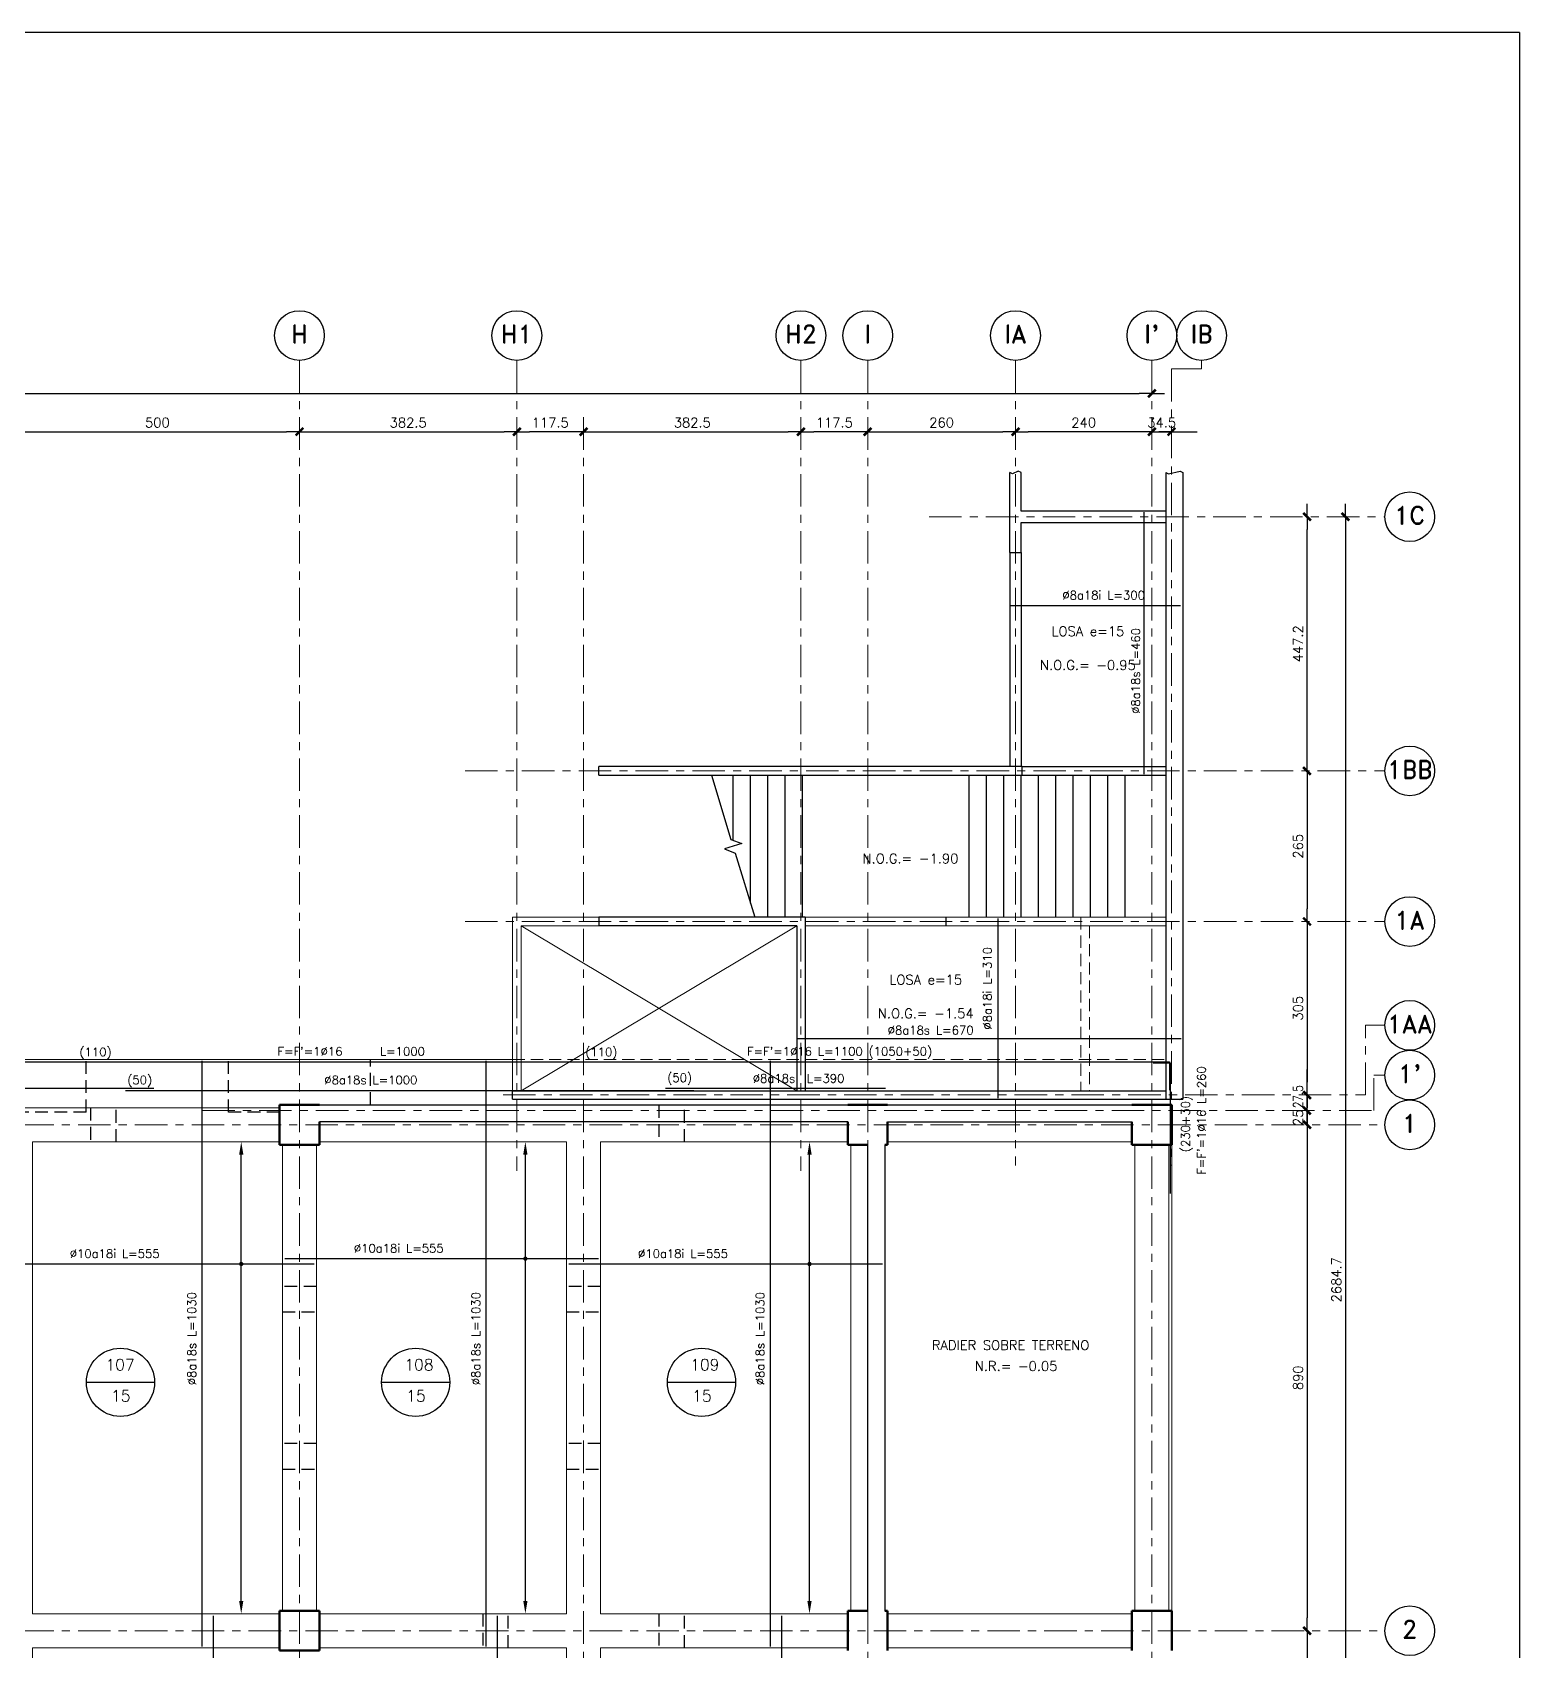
# Model space of a CAD drawing. Extents: x -4 to 6083, y -4 to 8618.
# Drawn here: x 3465 to 6083, y 5771 to 8618 of the extents above; entities that cross this region are included whole.
import ezdxf
from ezdxf.enums import TextEntityAlignment as Align
from ezdxf.xclip import XClip

# ---------------------------------------------------------------- set-up
doc = ezdxf.new("R2010")
doc.units = 0
doc.header["$LTSCALE"] = 45
doc.header["$MEASUREMENT"] = 0
doc.header["$XCLIPFRAME"] = 0
for name, pattern in [('2017_67-101$0$DASHED', [0.75, 0.5, -0.25]), ('2017_67-101$0$Grid Line', [2.2225, 1.27, -0.3175, 0.3175, -0.3175]), ('2017_67-101$0$RLE-PROYECCION', [0.71438, 0.47625, -0.23813])]:
    doc.linetypes.add(name, pattern=pattern)
doc.layers.get('0').update_dxf_attribs({"linetype": 'CONTINUOUS'})
for name, color, linetype in [('2017_67-101$0$CONTORNOS', 3, 'CONTINUOUS'), ('2017_67-101$0$RLA-COTAS', 2, 'CONTINUOUS'), ('2017_67-101$0$RLA-SEGMENTOS1', 2, '2017_67-101$0$DASHED'), ('fe', 7, 'CONTINUOUS'), ('RLA-FORMATO', 7, 'CONTINUOUS'), ('RLA-LOSAS', 3, 'CONTINUOUS'), ('TEXTOS-SM', 3, 'CONTINUOUS')]:
    doc.layers.add(name, color=color, linetype=linetype)
for name, color, linetype, lineweight in [('2017_67-101$0$RLE-EJE', 3, 'CONTINUOUS', 25), ('2017_67-101$0$RLE-EJES', 1, '2017_67-101$0$Grid Line', 9), ('2017_67-101$0$RLE-LOSA', 3, 'CONTINUOUS', 15), ('2017_67-101$0$RLE-MURO', 3, 'CONTINUOUS', 25), ('2017_67-101$0$RLE-NIVELES', 3, 'CONTINUOUS', 9), ('2017_67-101$0$RLE-PILAR', 3, 'CONTINUOUS', 50), ('2017_67-101$0$RLE-PROYECCION', 2, '2017_67-101$0$RLE-PROYECCION', 15), ('2017_67-101$0$RLE-VANOS', 1, 'CONTINUOUS', 15), ('2017_67-101$0$RLE-VIGA', 3, 'CONTINUOUS', 15)]:
    doc.layers.add(name, color=color, linetype=linetype, lineweight=lineweight)
doc.styles.add('2017_67-101$0$ROMAND', font='romand', dxfattribs={"height": 31.5})
doc.styles.add('2017_67-101$0$ROMANS', font='ROMANS.shx', dxfattribs={"height": 16.875})
doc.styles.add('ROMAND', font='romand', dxfattribs={"height": 31.5})
doc.styles.add('ROMANS0', font='romans.shx')
doc.dimstyles.new('2017_67-101$0$ING-75', dxfattribs={"dimscale": 75, "dimtxt": 0.27, "dimasz": 0.3, "dimexe": 0, "dimexo": 0, "dimgap": 0.1, "dimtad": 1, "dimdec": 1, "dimzin": 12, "dimdsep": 46, "dimtxsty": '2017_67-101$0$ROMANS', "dimblk": '2017_67-101$0$TICK1', "dimblk1": '2017_67-101$0$TICK1', "dimblk2": '2017_67-101$0$TICK1', "dimcen": 0.09, "dimclrd": 2, "dimclre": 1, "dimclrt": 3, "dimadec": 0, "dimazin": 0, "dimtfac": 1, "dimtdec": 0, "dimtix": 1, "dimtmove": 2, "dimatfit": 3, "dimldrblk": '2017_67-101$0$TICK1', "dimfxl": 0, "dimfxlon": 1, "dimtolj": 1, "dimtzin": 0, "dimarcsym": 0})

# ---------------------------------------------------------------- blocks, each defined once
blk = doc.blocks.new('2017_67-101$0$TICK1')
at = {"color": 2}
for points in [[(0, 0), (-1, 0)], [(0, 0), (1, 0)]]:
    blk.add_lwpolyline(points, dxfattribs=at)
at = {"color": 2, "const_width": 0.2}
blk.add_lwpolyline([(-0.3, -0.3), (0.3, 0.3)], dxfattribs=at)
blk = doc.blocks.new('*D64')
at = {"layer": '2017_67-101$0$RLA-COTAS', "color": 2, "lineweight": -2, "transparency": 16777216}
blk.add_line((1083.8, 4844.7), (5538.8, 4844.7), dxfattribs=at)
at = {"layer": '2017_67-101$0$RLA-COTAS', "color": 2, "lineweight": -2, "transparency": 16777216, "xscale": 22.5, "yscale": 22.5, "zscale": 22.5, "rotation": 180}
blk.add_blockref('2017_67-101$0$TICK1', (1061.3, 4844.7), dxfattribs=at)
at = {"layer": '2017_67-101$0$RLA-COTAS', "color": 2, "lineweight": -2, "transparency": 16777216, "xscale": 22.5, "yscale": 22.5, "zscale": 22.5}
blk.add_blockref('2017_67-101$0$TICK1', (5561.3, 4844.7), dxfattribs=at)
at = {"layer": '2017_67-101$0$RLA-COTAS', "color": 3, "transparency": 16777216, "insert": (3311.3, 4860.7), "char_height": 16.88, "attachment_point": 5, "style": '2017_67-101$0$ROMANS'}
blk.add_mtext('\\A1;4500', dxfattribs=at)
blk = doc.blocks.new('*D71')
at = {"layer": '2017_67-101$0$RLA-COTAS', "color": 2, "lineweight": -2, "transparency": 16777216}
blk.add_line((3583.8, 4777.2), (4038.8, 4777.2), dxfattribs=at)
at = {"layer": '2017_67-101$0$RLA-COTAS', "color": 2, "lineweight": -2, "transparency": 16777216, "xscale": 22.5, "yscale": 22.5, "zscale": 22.5, "rotation": 180}
blk.add_blockref('2017_67-101$0$TICK1', (3561.3, 4777.2), dxfattribs=at)
at = {"layer": '2017_67-101$0$RLA-COTAS', "color": 2, "lineweight": -2, "transparency": 16777216, "xscale": 22.5, "yscale": 22.5, "zscale": 22.5}
blk.add_blockref('2017_67-101$0$TICK1', (4061.3, 4777.2), dxfattribs=at)
at = {"layer": '2017_67-101$0$RLA-COTAS', "color": 3, "transparency": 16777216, "insert": (3811.3, 4793.2), "char_height": 16.88, "attachment_point": 5, "style": '2017_67-101$0$ROMANS'}
blk.add_mtext('\\A1;500', dxfattribs=at)
blk = doc.blocks.new('*D72')
at = {"layer": '2017_67-101$0$RLA-COTAS', "color": 2, "lineweight": -2, "transparency": 16777216}
blk.add_line((4083.8, 4777.2), (4421.3, 4777.2), dxfattribs=at)
at = {"layer": '2017_67-101$0$RLA-COTAS', "color": 2, "lineweight": -2, "transparency": 16777216, "xscale": 22.5, "yscale": 22.5, "zscale": 22.5, "rotation": 180}
blk.add_blockref('2017_67-101$0$TICK1', (4061.3, 4777.2), dxfattribs=at)
at = {"layer": '2017_67-101$0$RLA-COTAS', "color": 2, "lineweight": -2, "transparency": 16777216, "xscale": 22.5, "yscale": 22.5, "zscale": 22.5}
blk.add_blockref('2017_67-101$0$TICK1', (4443.8, 4777.2), dxfattribs=at)
at = {"layer": '2017_67-101$0$RLA-COTAS', "color": 3, "transparency": 16777216, "insert": (4252.6, 4793.2), "char_height": 16.88, "attachment_point": 5, "style": '2017_67-101$0$ROMANS'}
blk.add_mtext('\\A1;382.5', dxfattribs=at)
blk = doc.blocks.new('*D73')
at = {"layer": '2017_67-101$0$RLA-COTAS', "color": 2, "lineweight": -2, "transparency": 16777216}
for p, q in [((5538.8, 4777.2), (5516.3, 4777.2)), ((5561.3, 4777.2), (5595.8, 4777.2)), ((5618.3, 4777.2), (5640.8, 4777.2))]:
    blk.add_line(p, q, dxfattribs=at)
at = {"layer": '2017_67-101$0$RLA-COTAS', "color": 2, "lineweight": -2, "transparency": 16777216, "xscale": 22.5, "yscale": 22.5, "zscale": 22.5}
blk.add_blockref('2017_67-101$0$TICK1', (5561.3, 4777.2), dxfattribs=at)
at = {"layer": '2017_67-101$0$RLA-COTAS', "color": 2, "lineweight": -2, "transparency": 16777216, "xscale": 22.5, "yscale": 22.5, "zscale": 22.5, "rotation": 180}
blk.add_blockref('2017_67-101$0$TICK1', (5595.8, 4777.2), dxfattribs=at)
at = {"layer": '2017_67-101$0$RLA-COTAS', "color": 3, "transparency": 16777216, "insert": (5578.6, 4793.2), "char_height": 16.88, "attachment_point": 5, "style": '2017_67-101$0$ROMANS'}
blk.add_mtext('\\A1;34.5', dxfattribs=at)
blk = doc.blocks.new('*D93')
at = {"layer": '2017_67-101$0$RLA-COTAS', "color": 2, "lineweight": -2, "transparency": 16777216}
blk.add_line((5901.9, 4605.2), (5901.9, 1965.5), dxfattribs=at)
at = {"layer": '2017_67-101$0$RLA-COTAS', "color": 2, "lineweight": -2, "transparency": 16777216, "xscale": 22.5, "yscale": 22.5, "zscale": 22.5}
for p, rotation in [((5901.9, 4627.7), 90), ((5901.9, 1943), 270)]:
    blk.add_blockref('2017_67-101$0$TICK1', p, dxfattribs=dict(at, rotation=rotation))
at = {"layer": '2017_67-101$0$RLA-COTAS', "color": 3, "transparency": 16777216, "insert": (5886, 3285.4), "char_height": 16.88, "attachment_point": 5, "rotation": 90, "style": '2017_67-101$0$ROMANS'}
blk.add_mtext('\\A1;2684.7', dxfattribs=at)
blk = doc.blocks.new('*D95')
at = {"layer": '2017_67-101$0$RLA-COTAS', "color": 2, "lineweight": -2, "transparency": 16777216}
for p, q in [((5834.4, 3605.5), (5834.4, 3628)), ((5834.4, 3583), (5834.4, 3558)), ((5834.4, 3535.5), (5834.4, 3513))]:
    blk.add_line(p, q, dxfattribs=at)
at = {"layer": '2017_67-101$0$RLA-COTAS', "color": 2, "lineweight": -2, "transparency": 16777216, "xscale": 22.5, "yscale": 22.5, "zscale": 22.5}
for p, rotation in [((5834.4, 3583), 270), ((5834.4, 3558), 90)]:
    blk.add_blockref('2017_67-101$0$TICK1', p, dxfattribs=dict(at, rotation=rotation))
at = {"layer": '2017_67-101$0$RLA-COTAS', "color": 3, "transparency": 16777216, "insert": (5818.5, 3570.5), "char_height": 16.88, "attachment_point": 5, "rotation": 90, "style": '2017_67-101$0$ROMANS'}
blk.add_mtext('\\A1;25', dxfattribs=at)
blk = doc.blocks.new('*D96')
at = {"layer": '2017_67-101$0$RLA-COTAS', "color": 2, "lineweight": -2, "transparency": 16777216}
blk.add_line((5834.4, 3535.5), (5834.4, 2690.5), dxfattribs=at)
at = {"layer": '2017_67-101$0$RLA-COTAS', "color": 2, "lineweight": -2, "transparency": 16777216, "xscale": 22.5, "yscale": 22.5, "zscale": 22.5}
for p, rotation in [((5834.4, 3558), 90), ((5834.4, 2668), 270)]:
    blk.add_blockref('2017_67-101$0$TICK1', p, dxfattribs=dict(at, rotation=rotation))
at = {"layer": '2017_67-101$0$RLA-COTAS', "color": 3, "transparency": 16777216, "insert": (5818.5, 3113), "char_height": 16.88, "attachment_point": 5, "rotation": 90, "style": '2017_67-101$0$ROMANS'}
blk.add_mtext('\\A1;890', dxfattribs=at)
blk = doc.blocks.new('*D97')
at = {"layer": '2017_67-101$0$RLA-COTAS', "color": 2, "lineweight": -2, "transparency": 16777216}
blk.add_line((5834.4, 2645.5), (5834.4, 1965.5), dxfattribs=at)
at = {"layer": '2017_67-101$0$RLA-COTAS', "color": 2, "lineweight": -2, "transparency": 16777216, "xscale": 22.5, "yscale": 22.5, "zscale": 22.5}
for p, rotation in [((5834.4, 2668), 90), ((5834.4, 1943), 270)]:
    blk.add_blockref('2017_67-101$0$TICK1', p, dxfattribs=dict(at, rotation=rotation))
at = {"layer": '2017_67-101$0$RLA-COTAS', "color": 3, "transparency": 16777216, "insert": (5818.5, 2305.5), "char_height": 16.88, "attachment_point": 5, "rotation": 90, "style": '2017_67-101$0$ROMANS'}
blk.add_mtext('\\A1;725', dxfattribs=at)
blk = doc.blocks.new('*D113')
at = {"layer": '2017_67-101$0$RLA-COTAS', "color": 2, "lineweight": -2, "transparency": 16777216}
blk.add_line((5038.8, 4777.2), (4966.3, 4777.2), dxfattribs=at)
at = {"layer": '2017_67-101$0$RLA-COTAS', "color": 2, "lineweight": -2, "transparency": 16777216, "xscale": 22.5, "yscale": 22.5, "zscale": 22.5, "rotation": 180}
blk.add_blockref('2017_67-101$0$TICK1', (4943.8, 4777.2), dxfattribs=at)
at = {"layer": '2017_67-101$0$RLA-COTAS', "color": 2, "lineweight": -2, "transparency": 16777216, "xscale": 22.5, "yscale": 22.5, "zscale": 22.5}
blk.add_blockref('2017_67-101$0$TICK1', (5061.3, 4777.2), dxfattribs=at)
at = {"layer": '2017_67-101$0$RLA-COTAS', "color": 3, "transparency": 16777216, "insert": (5002.6, 4793.2), "char_height": 16.88, "attachment_point": 5, "style": '2017_67-101$0$ROMANS'}
blk.add_mtext('\\A1;117.5', dxfattribs=at)
blk = doc.blocks.new('*D122')
at = {"layer": '2017_67-101$0$RLA-COTAS', "color": 2, "lineweight": -2, "transparency": 16777216}
for p, q in [((5834.4, 3633), (5834.4, 3655.5)), ((5834.4, 3583), (5834.4, 3610.5)), ((5834.4, 3560.5), (5834.4, 3538))]:
    blk.add_line(p, q, dxfattribs=at)
at = {"layer": '2017_67-101$0$RLA-COTAS', "color": 2, "lineweight": -2, "transparency": 16777216, "xscale": 22.5, "yscale": 22.5, "zscale": 22.5}
for p, rotation in [((5834.4, 3610.5), 270), ((5834.4, 3583), 90)]:
    blk.add_blockref('2017_67-101$0$TICK1', p, dxfattribs=dict(at, rotation=rotation))
at = {"layer": '2017_67-101$0$RLA-COTAS', "color": 3, "transparency": 16777216, "insert": (5818.5, 3607.4), "char_height": 16.875, "attachment_point": 5, "rotation": 90, "style": '2017_67-101$0$ROMANS'}
blk.add_mtext('\\A1;{\\W0.8;27.5}', dxfattribs=at)
blk = doc.blocks.new('*D123')
at = {"layer": '2017_67-101$0$RLA-COTAS', "color": 2, "lineweight": -2, "transparency": 16777216}
blk.add_line((5834.4, 4158), (5834.4, 3938), dxfattribs=at)
at = {"layer": '2017_67-101$0$RLA-COTAS', "color": 2, "lineweight": -2, "transparency": 16777216, "xscale": 22.5, "yscale": 22.5, "zscale": 22.5}
for p, rotation in [((5834.4, 4180.5), 90), ((5834.4, 3915.5), 270)]:
    blk.add_blockref('2017_67-101$0$TICK1', p, dxfattribs=dict(at, rotation=rotation))
at = {"layer": '2017_67-101$0$RLA-COTAS', "color": 3, "transparency": 16777216, "insert": (5818.5, 4048), "char_height": 16.88, "attachment_point": 5, "rotation": 90, "style": '2017_67-101$0$ROMANS'}
blk.add_mtext('\\A1;265', dxfattribs=at)
blk = doc.blocks.new('*D124')
at = {"layer": '2017_67-101$0$RLA-COTAS', "color": 2, "lineweight": -2, "transparency": 16777216}
blk.add_line((5834.4, 4203), (5834.4, 4605.2), dxfattribs=at)
at = {"layer": '2017_67-101$0$RLA-COTAS', "color": 2, "lineweight": -2, "transparency": 16777216, "xscale": 22.5, "yscale": 22.5, "zscale": 22.5}
for p, rotation in [((5834.4, 4627.7), 90), ((5834.4, 4180.5), 270)]:
    blk.add_blockref('2017_67-101$0$TICK1', p, dxfattribs=dict(at, rotation=rotation))
at = {"layer": '2017_67-101$0$RLA-COTAS', "color": 3, "transparency": 16777216, "insert": (5818.5, 4404.1), "char_height": 16.88, "attachment_point": 5, "rotation": 90, "style": '2017_67-101$0$ROMANS'}
blk.add_mtext('\\A1;447.2', dxfattribs=at)
blk = doc.blocks.new('*D125')
at = {"layer": '2017_67-101$0$RLA-COTAS', "color": 2, "lineweight": -2, "transparency": 16777216}
blk.add_line((5538.8, 4777.2), (5343.8, 4777.2), dxfattribs=at)
at = {"layer": '2017_67-101$0$RLA-COTAS', "color": 2, "lineweight": -2, "transparency": 16777216, "xscale": 22.5, "yscale": 22.5, "zscale": 22.5, "rotation": 180}
blk.add_blockref('2017_67-101$0$TICK1', (5321.3, 4777.2), dxfattribs=at)
at = {"layer": '2017_67-101$0$RLA-COTAS', "color": 2, "lineweight": -2, "transparency": 16777216, "xscale": 22.5, "yscale": 22.5, "zscale": 22.5}
blk.add_blockref('2017_67-101$0$TICK1', (5561.3, 4777.2), dxfattribs=at)
at = {"layer": '2017_67-101$0$RLA-COTAS', "color": 3, "transparency": 16777216, "insert": (5441.3, 4793.2), "char_height": 16.88, "attachment_point": 5, "style": '2017_67-101$0$ROMANS'}
blk.add_mtext('\\A1;240', dxfattribs=at)
blk = doc.blocks.new('*D126')
at = {"layer": '2017_67-101$0$RLA-COTAS', "color": 2, "lineweight": -2, "transparency": 16777216}
blk.add_line((5083.8, 4777.2), (5298.8, 4777.2), dxfattribs=at)
at = {"layer": '2017_67-101$0$RLA-COTAS', "color": 2, "lineweight": -2, "transparency": 16777216, "xscale": 22.5, "yscale": 22.5, "zscale": 22.5, "rotation": 180}
blk.add_blockref('2017_67-101$0$TICK1', (5061.3, 4777.2), dxfattribs=at)
at = {"layer": '2017_67-101$0$RLA-COTAS', "color": 2, "lineweight": -2, "transparency": 16777216, "xscale": 22.5, "yscale": 22.5, "zscale": 22.5}
blk.add_blockref('2017_67-101$0$TICK1', (5321.3, 4777.2), dxfattribs=at)
at = {"layer": '2017_67-101$0$RLA-COTAS', "color": 3, "transparency": 16777216, "insert": (5191.3, 4793.2), "char_height": 16.88, "attachment_point": 5, "style": '2017_67-101$0$ROMANS'}
blk.add_mtext('\\A1;260', dxfattribs=at)
blk = doc.blocks.new('*D127')
at = {"layer": '2017_67-101$0$RLA-COTAS', "color": 2, "lineweight": -2, "transparency": 16777216}
blk.add_line((4538.8, 4777.2), (4466.3, 4777.2), dxfattribs=at)
at = {"layer": '2017_67-101$0$RLA-COTAS', "color": 2, "lineweight": -2, "transparency": 16777216, "xscale": 22.5, "yscale": 22.5, "zscale": 22.5}
for p, rotation in [((4443.8, 4777.2), 180.0000000000025), ((4561.3, 4777.2), 2.478017790963349e-12)]:
    blk.add_blockref('2017_67-101$0$TICK1', p, dxfattribs=dict(at, rotation=rotation))
at = {"layer": '2017_67-101$0$RLA-COTAS', "color": 3, "transparency": 16777216, "insert": (4502.6, 4793.2), "char_height": 16.88, "attachment_point": 5, "style": '2017_67-101$0$ROMANS'}
blk.add_mtext('\\A1;117.5', dxfattribs=at)
blk = doc.blocks.new('*D128')
at = {"layer": '2017_67-101$0$RLA-COTAS', "color": 2, "lineweight": -2, "transparency": 16777216}
blk.add_line((4583.8, 4777.2), (4921.3, 4777.2), dxfattribs=at)
at = {"layer": '2017_67-101$0$RLA-COTAS', "color": 2, "lineweight": -2, "transparency": 16777216, "xscale": 22.5, "yscale": 22.5, "zscale": 22.5, "rotation": 180}
blk.add_blockref('2017_67-101$0$TICK1', (4561.3, 4777.2), dxfattribs=at)
at = {"layer": '2017_67-101$0$RLA-COTAS', "color": 2, "lineweight": -2, "transparency": 16777216, "xscale": 22.5, "yscale": 22.5, "zscale": 22.5}
blk.add_blockref('2017_67-101$0$TICK1', (4943.8, 4777.2), dxfattribs=at)
at = {"layer": '2017_67-101$0$RLA-COTAS', "color": 3, "transparency": 16777216, "insert": (4752.6, 4793.2), "char_height": 16.88, "attachment_point": 5, "style": '2017_67-101$0$ROMANS'}
blk.add_mtext('\\A1;382.5', dxfattribs=at)
blk = doc.blocks.new('*D131')
at = {"layer": '2017_67-101$0$RLA-COTAS', "color": 2, "lineweight": -2, "transparency": 16777216}
blk.add_line((5834.4, 3893), (5834.4, 3633), dxfattribs=at)
at = {"layer": '2017_67-101$0$RLA-COTAS', "color": 2, "lineweight": -2, "transparency": 16777216, "xscale": 22.5, "yscale": 22.5, "zscale": 22.5}
for p, rotation in [((5834.4, 3915.5), 90), ((5834.4, 3610.5), 270)]:
    blk.add_blockref('2017_67-101$0$TICK1', p, dxfattribs=dict(at, rotation=rotation))
at = {"layer": '2017_67-101$0$RLA-COTAS', "color": 3, "transparency": 16777216, "insert": (5818.5, 3763), "char_height": 16.88, "attachment_point": 5, "rotation": 90, "style": '2017_67-101$0$ROMANS'}
blk.add_mtext('\\A1;305', dxfattribs=at)
blk = doc.blocks.new('2017_67-101')
at = {"layer": '2017_67-101$0$CONTORNOS'}
for p, q in [((5311.32, 4564.53), (5311.32, 4188.01)), ((5331.32, 4564.53), (5331.32, 4188.01)), ((5333.35, 4188.01), (5585.85, 4188.01)), ((4786.24, 4173.01), (4820.64, 4060.16)), ((4824.34, 4058.68), (4824.34, 4173.01)), ((4854.84, 3947.94), (4854.84, 4173.01)), ((4885.34, 3923.01), (4885.34, 4173.01)), ((4915.84, 3923.01), (4915.84, 4173.01)), ((4946.34, 3923.01), (4946.34, 4173.01)), ((5239.85, 3923.01), (5239.85, 4173.01)), ((5270.35, 3923.01), (5270.35, 4173.01)), ((5300.85, 3923.01), (5300.85, 4173.01)), ((5331.35, 3923.01), (5331.35, 4173.01)), ((5333.35, 4173.01), (5585.85, 4173.01)), ((5361.85, 3923.01), (5361.85, 4173.01)), ((5392.35, 3923.01), (5392.35, 4173.01)), ((5422.85, 3923.01), (5422.85, 4173.01)), ((5453.35, 3923.01), (5453.35, 4173.01)), ((5483.85, 3923.01), (5483.85, 4173.01)), ((5514.35, 3923.01), (5514.35, 4173.01)), ((4839.53, 4052.64), (4809.16, 4043.38)), ((4809.16, 4043.38), (4828.05, 4035.86)), ((4820.64, 4060.16), (4839.53, 4052.64)), ((4828.05, 4035.86), (4862.44, 3923.01)), ((5199.32, 3908.01), (5199.32, 3923.01))]:
    blk.add_line(p, q, dxfattribs=at)
at = {"layer": '2017_67-101$0$CONTORNOS', "color": 2}
for points in [[(5331.32, 4705.56), (5326.32, 4708.06), (5316.32, 4703.06), (5311.32, 4705.56)], [(5585.85, 4705.56), (5590.85, 4703.06), (5610.85, 4708.06), (5615.85, 4705.56)]]:
    blk.add_lwpolyline(points, dxfattribs=at)
at = {"layer": '2017_67-101$0$RLA-SEGMENTOS1'}
for p, q in [((3686.27, 3580.21), (3686.27, 3673.01)), ((3936.32, 3580.21), (3936.32, 3673.01)), ((4186.32, 3593.01), (4186.32, 3673.01)), ((3693.82, 3588.02), (3693.82, 3528.02)), ((3738.82, 3528.02), (3738.82, 3588.02)), ((4693.82, 3593.01), (4693.82, 3528.02)), ((4738.82, 3528.02), (4738.82, 3593.01)), ((3686.27, 3580.21), (3436.32, 3580.21)), ((4026.32, 3580.21), (3936.32, 3580.21)), ((4091.32, 3273.86), (4031.32, 3273.86)), ((4591.32, 3273.86), (4531.32, 3273.86)), ((4031.32, 3228.86), (4091.32, 3228.86)), ((4531.32, 3228.86), (4591.32, 3228.86)), ((4091.32, 2997.19), (4031.32, 2997.19)), ((4591.32, 2997.19), (4531.32, 2997.19)), ((4031.32, 2952.19), (4091.32, 2952.19)), ((4531.32, 2952.19), (4591.32, 2952.19)), ((4383.82, 2698.02), (4383.82, 2638.02)), ((4428.82, 2638.02), (4428.82, 2698.02)), ((4693.82, 2698.02), (4693.82, 2638.02)), ((4738.82, 2638.02), (4738.82, 2698.02))]:
    blk.add_line(p, q, dxfattribs=at)
at = {"layer": '2017_67-101$0$RLE-EJE'}
for centre in [(4061.32, 4946.35), (4443.82, 4946.35), (4943.82, 4946.35), (5061.32, 4946.35), (5321.32, 4946.35), (5561.32, 4946.35), (5648.82, 4946.35), (6015.09, 4627.72), (6015.09, 4180.51), (6015.09, 3915.51), (6015.09, 3733.02), (6015.09, 3645.52), (6015.09, 3558.02), (6015.09, 2668.02)]:
    blk.add_circle(centre, 43.75, dxfattribs=at)
at = {"layer": '2017_67-101$0$RLE-EJES'}
for p, q in [((4061.32, 4902.6), (4061.32, 487.44)), ((4443.82, 4902.6), (4443.82, 3477.26)), ((4943.82, 4902.6), (4943.82, 3477.26)), ((5061.32, 4902.6), (5061.32, 487.44)), ((5321.32, 4902.6), (5321.32, 3486.6)), ((5561.32, 4902.6), (5561.32, 487.44)), ((5648.82, 4902.6), (5648.82, 4887.6)), ((5595.85, 4887.6), (5595.85, 3486.6)), ((5648.82, 4887.6), (5595.85, 4887.6)), ((4561.32, 4802.62), (4561.32, 583.7)), ((5169.3, 4627.72), (5971.34, 4627.72)), ((4352.78, 4180.51), (5971.34, 4180.51)), ((4352.78, 3915.51), (5971.34, 3915.51)), ((5937.1, 3733.02), (5971.34, 3733.02)), ((5937.1, 3610.51), (5937.1, 3733.02)), ((5952.1, 3583.01), (5952.1, 3645.52)), ((5952.1, 3645.52), (5971.34, 3645.52)), ((4419.71, 3610.51), (5937.1, 3610.51)), ((3890.38, 3583.01), (5952.1, 3583.01)), ((571.32, 3558.02), (5971.34, 3558.02)), ((571.32, 2668.02), (5971.34, 2668.02))]:
    blk.add_line(p, q, dxfattribs=at)
at = {"layer": '2017_67-101$0$RLE-LOSA'}
for p, q in [((1026.32, 3673.01), (4436.32, 3673.01)), ((5596.32, 3523.01), (5596.32, 2703.01))]:
    blk.add_line(p, q, dxfattribs=at)
at = {"layer": '2017_67-101$0$RLE-MURO'}
for p, q in [((5311.32, 4564.53), (5311.32, 4705.56)), ((5331.32, 4637.72), (5331.32, 4705.56)), ((5585.85, 4705.56), (5585.85, 3603.01)), ((5615.85, 4705.56), (5615.85, 3603.01)), ((5585.85, 4637.72), (5331.32, 4637.72)), ((5331.32, 4564.53), (5331.32, 4617.72)), ((5331.32, 4617.72), (5585.85, 4617.72)), ((5311.32, 4564.53), (5331.32, 4564.53)), ((5333.35, 4188.01), (4587.95, 4188.01)), ((4587.95, 4173.01), (4587.95, 4188.01)), ((5333.35, 4173.01), (5333.35, 4188.01)), ((4587.95, 4173.01), (5333.35, 4173.01)), ((4951.32, 3923.01), (4587.95, 3923.01)), ((4587.95, 3923.01), (4587.95, 3908.01)), ((4936.32, 3908.01), (4587.95, 3908.01)), ((4936.32, 3908.01), (4936.32, 3618.01)), ((4951.32, 3923.01), (4951.32, 3618.01)), ((4436.32, 3603.01), (4436.32, 3618.01)), ((4436.32, 3618.01), (5585.85, 3618.01)), ((4096.32, 3593.01), (5026.32, 3593.01)), ((4436.32, 3603.01), (5615.85, 3603.01)), ((5096.32, 3593.01), (5526.32, 3593.01)), ((5026.32, 3563.01), (4096.32, 3563.01)), ((5096.32, 3563.01), (5526.32, 3563.01)), ((5061.32, 2703.01), (5061.32, 3523.01)), ((5091.32, 3523.01), (5091.32, 2703.01))]:
    blk.add_line(p, q, dxfattribs=at)
at = {"layer": '2017_67-101$0$RLE-PILAR'}
for p, q in [((4026.32, 3593.01), (4096.32, 3593.01)), ((4026.32, 3523.01), (4026.32, 3593.01)), ((5026.32, 3593.01), (5096.32, 3593.01)), ((5526.32, 3593.01), (5596.32, 3593.01)), ((5596.32, 3593.01), (5596.32, 3523.01)), ((4096.32, 3563.01), (4096.32, 3523.01)), ((5026.32, 3523.01), (5026.32, 3563.01)), ((5096.32, 3563.01), (5096.32, 3523.01)), ((5526.32, 3523.01), (5526.32, 3563.01)), ((4096.32, 3523.01), (4026.32, 3523.01)), ((5061.32, 3523.01), (5026.32, 3523.01)), ((5096.32, 3523.01), (5091.32, 3523.01)), ((5596.32, 3523.01), (5526.32, 3523.01)), ((4026.32, 2703.02), (4096.32, 2703.02)), ((4026.32, 2633.02), (4026.32, 2703.02)), ((4096.32, 2703.02), (4096.32, 2633.02)), ((5026.32, 2703.01), (5061.32, 2703.01)), ((5026.32, 2633.01), (5026.32, 2703.01)), ((5091.32, 2703.01), (5096.32, 2703.01)), ((5096.32, 2703.01), (5096.32, 2633.01)), ((5526.32, 2703.01), (5596.32, 2703.01)), ((5526.32, 2633.01), (5526.32, 2703.01)), ((5596.32, 2703.01), (5596.32, 2633.01)), ((4096.32, 2633.02), (4026.32, 2633.02))]:
    blk.add_line(p, q, dxfattribs=at)
at = {"layer": '2017_67-101$0$RLE-PROYECCION'}
for p, q in [((5436.32, 3923.01), (5436.32, 3618.01)), ((5451.32, 3908.01), (5451.32, 3618.01)), ((4436.32, 3673.01), (5585.85, 3673.01))]:
    blk.add_line(p, q, dxfattribs=at)
at = {"layer": '2017_67-101$0$RLE-VANOS'}
for p, q in [((4451.32, 3908.01), (4936.32, 3618.01)), ((4451.32, 3618.01), (4936.32, 3908.01))]:
    blk.add_line(p, q, dxfattribs=at)
at = {"layer": '2017_67-101$0$RLE-VIGA'}
for p, q in [((4436.32, 3618.01), (4436.32, 3923.01)), ((4587.95, 3923.01), (4436.32, 3923.01)), ((4451.32, 3618.01), (4451.32, 3908.01)), ((4587.95, 3908.01), (4451.32, 3908.01)), ((5585.85, 3923.01), (4951.32, 3923.01)), ((5585.85, 3908.01), (4951.32, 3908.01)), ((3096.32, 3588.02), (4026.32, 3588.02)), ((3591.32, 3528.02), (4026.32, 3528.02)), ((3591.32, 3528.02), (3591.32, 2698.02)), ((4031.32, 3523.01), (4031.32, 2703.02)), ((4091.32, 3523.01), (4091.32, 2703.02)), ((4096.32, 3528.02), (4531.32, 3528.02)), ((4531.32, 3528.02), (4531.32, 2698.02)), ((4591.32, 3528.02), (5026.32, 3528.02)), ((4591.32, 3528.02), (4591.32, 2698.02)), ((5031.32, 3523.01), (5031.32, 2703.02)), ((5091.32, 3523.01), (5091.32, 2703.02)), ((5096.32, 3528.02), (5526.32, 3528.02)), ((5531.32, 3523.01), (5531.32, 2703.01)), ((5591.32, 3523.01), (5591.32, 2703.01)), ((3591.32, 2698.02), (4026.32, 2698.02)), ((4096.32, 2698.02), (4531.32, 2698.02)), ((4591.32, 2698.02), (5026.32, 2698.02)), ((5061.32, 2703.02), (5031.32, 2703.02)), ((5096.32, 2698.02), (5526.32, 2698.02)), ((3591.32, 2638.02), (4026.32, 2638.02)), ((3591.32, 2638.02), (3591.32, 1973.02)), ((4096.32, 2638.02), (4531.32, 2638.02)), ((4531.32, 2638.02), (4531.32, 1973.02)), ((4591.32, 2638.02), (5026.32, 2638.02)), ((4591.32, 2638.02), (4591.32, 1973.02)), ((5096.32, 2638.02), (5526.32, 2638.02))]:
    blk.add_line(p, q, dxfattribs=at)
at = {"layer": '2017_67-101$0$RLE-EJE', "color": 5, "char_height": 31.25, "width": 1, "attachment_point": 2, "line_spacing_factor": 0.941778, "style": '2017_67-101$0$ROMAND'}
for s, insert in [('H', (4061.33, 4964.67)), ('H1', (4443.83, 4964.67)), ('H2', (4943.83, 4964.67)), ('I', (5061.33, 4964.67)), ('IA', (5321.33, 4964.67)), ("I'", (5561.33, 4964.67)), ('IB', (5648.83, 4964.67)), ('1C', (6014.9, 4645.85)), ('1BB', (6014.9, 4198.64)), ('1A', (6014.9, 3933.64)), ('1AA', (6014.9, 3751.15)), ("1'", (6014.9, 3663.65)), ('1', (6014.9, 3576.15)), ('2', (6014.9, 2686.15))]:
    blk.add_mtext(s, dxfattribs=dict(at, insert=insert))
at = {"layer": '2017_67-101$0$RLE-NIVELES', "char_height": 16.875, "attachment_point": 5, "line_spacing_factor": 0.941778, "style": '2017_67-101$0$ROMANS'}
for s, insert, width in [('LOSA e=15', (5448.73, 4426.14), 160.6895), ('N.O.G.= -0.95', (5448.73, 4366.77), 160.6895), ('N.O.G.= -1.90', (5136.48, 4026.35), 160.6895), ('LOSA e=15', (5163.46, 3813.27), 160.6895), ('N.O.G.= -1.54', (5163.46, 3753.9), 160.6895), ('RADIER SOBRE TERRENO', (5312.76, 3170.35), 389.691), ('N.R.= -0.05', (5322.48, 3133.64), 160.6895)]:
    blk.add_mtext(s, dxfattribs=dict(at, insert=insert, width=width))
at = {"layer": '2017_67-101$0$RLA-COTAS'}
for base, p1, p2, picture, middle in [((5561.32, 4844.74), (1061.32, 4852.24), (5561.32, 4852.24), '*D64', (3311.32, 4860.68)), ((4061.32, 4777.24), (3561.32, 4784.74), (4061.32, 4784.74), '*D71', (3811.32, 4793.18)), ((4443.82, 4777.24), (4061.32, 4784.74), (4443.82, 4784.74), '*D72', (4252.57, 4793.18)), ((5321.32, 4777.24), (5061.32, 4784.74), (5321.32, 4784.74), '*D126', (5191.32, 4793.18)), ((5595.85, 4777.24), (5561.32, 4784.74), (5595.85, 4784.74), '*D73', (5578.58, 4793.18))]:
    dim = blk.add_linear_dim(base=base, p1=p1, p2=p2, dimstyle='2017_67-101$0$ING-75', override={"dimexe": 0, "dimexo": 0, "dimdec": 1, "dimfxl": 0, "dimfxlon": 1}, dxfattribs=at)
    dim.commit()
    dim.dimension.update_dxf_attribs({"geometry": picture, "text_midpoint": middle})
for base, p1, p2, angle, picture, middle in [((4443.82, 4777.24), (4561.32, 4784.74), (4443.82, 4784.74), 180, '*D127', (4502.57, 4793.18)), ((4943.82, 4777.24), (4561.32, 4784.74), (4943.82, 4784.74), 0, '*D128', (4752.57, 4793.18)), ((4943.82, 4777.24), (5061.32, 4784.74), (4943.82, 4784.74), 180, '*D113', (5002.57, 4793.18)), ((5321.32, 4777.24), (5561.32, 4784.74), (5321.32, 4784.74), 180, '*D125', (5441.32, 4793.18)), ((5834.43, 4627.72), (5841.93, 4180.51), (5841.93, 4627.72), 270, '*D124', (5818.5, 4404.11)), ((5901.93, 1943.01), (5909.43, 4627.72), (5909.43, 1943.01), 90, '*D93', (5886, 3285.36)), ((5834.43, 3915.51), (5841.93, 4180.51), (5841.93, 3915.51), 90, '*D123', (5818.5, 4048.01)), ((5834.43, 3610.51), (5841.93, 3915.51), (5841.93, 3610.51), 90, '*D131', (5818.5, 3763.01)), ((5834.43, 3558.02), (5841.93, 3583.01), (5841.93, 3558.02), 90, '*D95', (5818.5, 3570.51)), ((5834.43, 2668.02), (5841.93, 3558.02), (5841.93, 2668.02), 90, '*D96', (5818.5, 3113.02)), ((5834.43, 1943.01), (5841.93, 2668.02), (5841.93, 1943.01), 90, '*D97', (5818.5, 2305.51))]:
    dim = blk.add_linear_dim(base=base, p1=p1, p2=p2, angle=angle, dimstyle='2017_67-101$0$ING-75', override={"dimexe": 0, "dimexo": 0, "dimdec": 1, "dimfxl": 0, "dimfxlon": 1}, dxfattribs=at)
    dim.commit()
    dim.dimension.update_dxf_attribs({"geometry": picture, "text_midpoint": middle})
dim = blk.add_linear_dim(base=(5834.43, 3610.51), p1=(5841.93, 3583.01), p2=(5841.93, 3610.51), angle=270, text='{\\W0.8;<>}', dimstyle='2017_67-101$0$ING-75', dxfattribs=at)
dim.commit()
dim.dimension.update_dxf_attribs({"geometry": '*D122', "text_midpoint": (5818.5, 3607.38), "dimtype": 128})

msp = doc.modelspace()

# ---------------------------------------------------------------- linework, layer by layer
for p, q in [((5421.68, 7312.8), (5421.68, 7773.51)), ((4812.33, 6847.38), (5486.87, 6847.38))]:
    msp.add_line(p, q)
at = {"layer": 'fe', "color": 6}
for p, q in [((3636.33, 6805.8), (3526.33, 6805.8)), ((4526.33, 6805.8), (4416.33, 6805.8))]:
    msp.add_line(p, q, dxfattribs=at)
at = {"layer": 'fe'}
for points in [[(5187.33, 7609.2), (5485.85, 7609.2)], [(5164.02, 7058.8), (5164.02, 6742.8)], [(2636.33, 6806.8), (3636.33, 6806.8)], [(3526.33, 6806.8), (4526.33, 6806.8)], [(3763.99, 5778.26), (3763.99, 6808.26)], [(4263.99, 5778.26), (4263.99, 6808.26)], [(4416.33, 6806.8), (5466.33, 6806.8), (5466.33, 6756.8)], [(4763.99, 5778.26), (4763.99, 6808.26)], [(5437.81, 6804.8), (5467.81, 6804.8), (5467.81, 6574.8)], [(2679.33, 6760.42), (3679.33, 6760.42)], [(3629.33, 6756.42), (4629.33, 6756.42)], [(4579.33, 6760.42), (4966.33, 6760.42)], [(3409.33, 6450.97), (3961.33, 6450.97)], [(3909.33, 6460.34), (4461.33, 6460.34)], [(4409.33, 6450.97), (4961.33, 6450.97)], [(3783.52, 5831.82), (3783.52, 5054.82)], [(4283.52, 5831.82), (4283.52, 5054.82)], [(4783.52, 5831.82), (4783.52, 5054.82)]]:
    msp.add_lwpolyline(points, dxfattribs=at)
at = {"layer": 'fe', "color": 1}
for points in [[(3832.89, 5858.32), (3832.89, 6643.32)], [(4332.89, 5858.32), (4332.89, 6643.32)], [(4832.89, 5858.32), (4832.89, 6643.32)]]:
    msp.add_lwpolyline(points, dxfattribs=at)
at = {"layer": 'fe', "const_width": 3.75}
for points in [[(4331.01, 6460.34, 1), (4334.76, 6460.34, 1)], [(3831.01, 6450.97, 1), (3834.76, 6450.97, 1)], [(4831.01, 6450.97, 1), (4834.76, 6450.97, 1)]]:
    msp.add_lwpolyline(points, format="xyb", close=True, dxfattribs=at)
at = {"layer": 'fe', "color": 2}
for points in [[(3829.14, 6643.32), (3832.89, 6665.82), (3836.64, 6643.32)], [(4329.14, 6643.32), (4332.89, 6665.82), (4336.64, 6643.32)], [(4829.14, 6643.32), (4832.89, 6665.82), (4836.64, 6643.32)], [(3829.14, 5858.32), (3832.89, 5835.82), (3836.64, 5858.32)], [(4329.14, 5858.32), (4332.89, 5835.82), (4336.64, 5858.32)], [(4829.14, 5858.32), (4832.89, 5835.82), (4836.64, 5858.32)]]:
    msp.add_solid(points, dxfattribs=at)
at = {"layer": 'RLA-FORMATO', "color": 6, "linetype": 'Continuous'}
for q in [(0, 8617.5), (6082.5, 0)]:
    msp.add_line((6082.5, 8617.5), q, dxfattribs=at)
at = {"layer": 'RLA-LOSAS'}
for p, q in [((3560.4, 6242.9), (3680.4, 6242.9)), ((4079.86, 6242.9), (4199.86, 6242.9)), ((4582.92, 6242.9), (4702.92, 6242.9))]:
    msp.add_line(p, q, dxfattribs=at)
for centre in [(3620.4, 6242.9), (4139.86, 6242.9), (4642.92, 6242.9)]:
    msp.add_circle(centre, 60, dxfattribs=at)

# ---------------------------------------------------------------- block references
at = {"layer": 'fe'}
ref = msp.add_blockref('2017_67-101', (-125.99, 3137.79), dxfattribs=at)
XClip(ref).set_block_clipping_path([(463.7436510171, 382.3966468898), (6063.513371113, 4992.3775595206)])

# ---------------------------------------------------------------- texts
at = {"layer": 'fe', "color": 9, "style": 'ROMANS0'}
for p in [(3576.55, 6816.34), (4466.55, 6816.34)]:
    msp.add_text('(110)', height=15, rotation=360, dxfattribs=at).set_placement(p, align=Align.CENTER)
for p in [(3654.33, 6767.09), (4604.33, 6771.09)]:
    msp.add_text('(50)', height=15, dxfattribs=at).set_placement(p, align=Align.CENTER)
at = {"layer": 'RLA-LOSAS', "char_height": 20, "width": 1, "attachment_point": 2, "line_spacing_factor": 0.941778, "style": 'ROMAND'}
for s, insert in [('107', (3619.66, 6283.69)), ('108', (4145.57, 6283.69)), ('109', (4648.62, 6283.69)), ('15', (3620.98, 6228.95)), ('15', (4140.44, 6228.95)), ('15', (4643.5, 6228.95))]:
    msp.add_mtext(s, dxfattribs=dict(at, insert=insert))
at = {"layer": 'TEXTOS-SM', "style": 'ROMANS0'}
for s, rotation, p in [('%%C8a18i L=300', 360, (5350.39, 7619.86)), ('%%C8a18s L=460', 90, (5414.38, 7494.19)), ('%%C8a18i L=310', 90, (5153.35, 6935.84)), ("F=F'=1%%c16     L=1000", 360, (4026.33, 6817.47)), ("F=F'=1%%C16 L=1100 (1050+50)", 360, (4885.79, 6817.47)), ("F=F'=1%%C16 L=260", 90.0002, (5530.09, 6703.37)), ('(230+30)', 90.0002, (5501.97, 6697.15)), ('%%C10a18i L=555', 360, (3610.18, 6461.64)), ('%%C10a18i L=555', 360, (4110.18, 6471.01)), ('%%C10a18i L=555', 360, (4610.18, 6461.64)), ('%%C8a18s L=1030', 90, (3753.32, 6319.55)), ('%%C8a18s L=1030', 90, (4253.32, 6319.55)), ('%%C8a18s L=1030', 90, (4753.32, 6319.55))]:
    msp.add_text(s, height=15, rotation=rotation, dxfattribs=at).set_placement(p, align=Align.CENTER)
for s, p in [('%%C8a18s L=670', (5046.01, 6854.69)), ('%%C8a18s L=1000', (4060.98, 6767.09)), ('%%C8a18s  L=390', (4813.7, 6769.86))]:
    msp.add_text(s, height=15, dxfattribs=at).set_placement(p, align=Align.CENTER)

doc.saveas('drawing.dxf')
